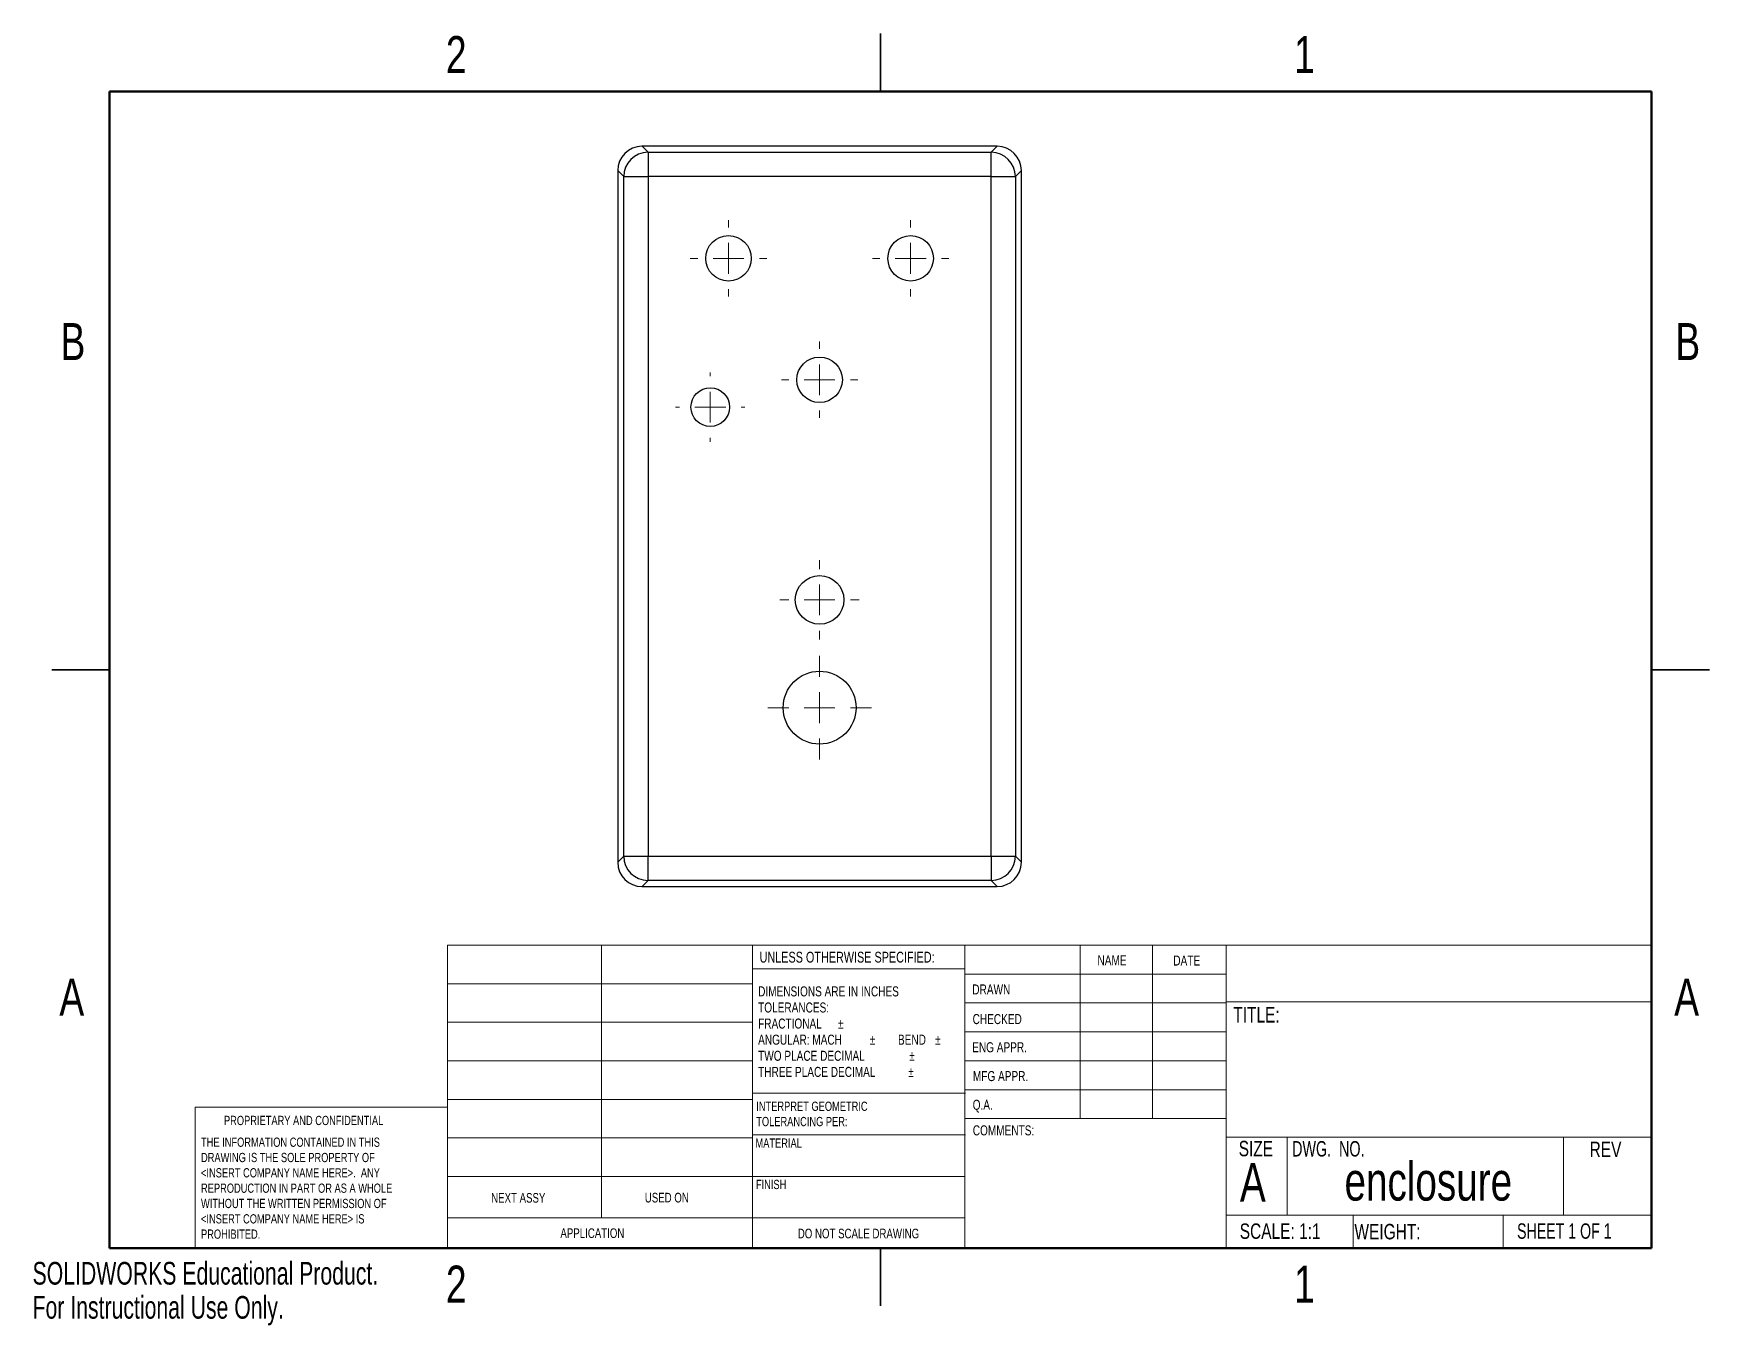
# Model space of a CAD drawing. Header units: millimetres. Extents: x 0 to 276, y 0 to 213.
import ezdxf

# ---------------------------------------------------------------- set-up
doc = ezdxf.new("R2010")
doc.units = ezdxf.units.MM
doc.styles.add('SLDTEXTSTYLE0', font='TXT', dxfattribs={"width": 0.75})
doc.styles.add('SLDTEXTSTYLE1', font='TXT', dxfattribs={"width": 0.6875})
doc.styles.add('SLDTEXTSTYLE2', font='TXT', dxfattribs={"width": 0.694444})
doc.styles.add('SLDTEXTSTYLE3', font='TXT', dxfattribs={"width": 0.7})

# ---------------------------------------------------------------- blocks, each defined once
blk = doc.blocks.new('SW_NOTE_0')
at = {"color": 0, "linetype": 'Continuous', "lineweight": 0, "char_height": 1.524, "attachment_point": 1, "style": 'SLDTEXTSTYLE0'}
for s, insert in [('INTERPRET GEOMETRIC', (0, 1.96)), ('TOLERANCING PER:', (0, -0.56))]:
    blk.add_mtext(s, dxfattribs=dict(at, insert=insert))
blk = doc.blocks.new('SW_NOTE_1')
at = {"color": 0, "linetype": 'Continuous', "lineweight": 0, "char_height": 1.651, "attachment_point": 1, "style": 'SLDTEXTSTYLE0'}
for s, insert in [('DIMENSIONS ARE IN INCHES', (0, 2.13)), ('TOLERANCES:', (0, -0.52)), ('FRACTIONAL', (0, -3.17)), ('%%p', (13.15, -3.17)), ('ANGULAR: MACH', (0, -5.82)), ('%%p', (18.37, -5.82)), ('BEND', (23.04, -5.82)), ('%%p', (29.16, -5.82)), ('TWO PLACE DECIMAL', (0, -8.48)), ('%%p', (24.88, -8.48)), ('THREE PLACE DECIMAL', (0, -11.13)), ('%%p', (24.73, -11.13))]:
    blk.add_mtext(s, dxfattribs=dict(at, insert=insert))
blk = doc.blocks.new('SW_NOTE_2')
at = {"color": 0, "linetype": 'Continuous', "lineweight": 0, "char_height": 1.524, "attachment_point": 1, "style": 'SLDTEXTSTYLE0'}
for s, insert in [('THE INFORMATION CONTAINED IN THIS', (0, 1.96)), ('DRAWING IS THE SOLE PROPERTY OF', (0, -0.56)), ('<INSERT COMPANY NAME HERE>.  ANY', (0, -3.08)), ('WITHOUT THE WRITTEN PERMISSION OF', (0, -8.13)), ('REPRODUCTION IN PART OR AS A WHOLE', (0, -5.61)), ('<INSERT COMPANY NAME HERE> IS', (0, -10.66)), ('PROHIBITED.', (0, -13.18))]:
    blk.add_mtext(s, dxfattribs=dict(at, insert=insert))
blk = doc.blocks.new('SW_CENTERMARKSYMBOL_0')
at = {"color": 0, "linetype": 'Continuous', "lineweight": 0}
for p, q in [((0, 5.08), (0, 6.29)), ((-5.08, 0), (-6.29, 0)), ((0, 0), (-2.54, 0)), ((0, 0), (0, 2.54)), ((0, 0), (0, -2.54)), ((0, 0), (2.54, 0)), ((5.08, 0), (6.29, 0)), ((0, -5.08), (0, -6.29))]:
    blk.add_line(p, q, dxfattribs=at)
blk = doc.blocks.new('SW_CENTERMARKSYMBOL_1')
at = {"color": 0, "linetype": 'Continuous', "lineweight": 0}
for p, q in [((0, 5.08), (0, 6.29)), ((-5.08, 0), (-6.29, 0)), ((0, 0), (-2.54, 0)), ((0, 0), (0, 2.54)), ((0, 0), (0, -2.54)), ((0, 0), (2.54, 0)), ((5.08, 0), (6.29, 0)), ((0, -5.08), (0, -6.29))]:
    blk.add_line(p, q, dxfattribs=at)
blk = doc.blocks.new('SW_CENTERMARKSYMBOL_2')
at = {"color": 0, "linetype": 'Continuous', "lineweight": 0}
for p, q in [((0, 5.08), (0, 6.29)), ((-5.08, 0), (-6.29, 0)), ((0, 0), (-2.54, 0)), ((0, 0), (0, 2.54)), ((0, 0), (0, -2.54)), ((0, 0), (2.54, 0)), ((5.08, 0), (6.29, 0)), ((0, -5.08), (0, -6.29))]:
    blk.add_line(p, q, dxfattribs=at)
blk = doc.blocks.new('SW_CENTERMARKSYMBOL_3')
at = {"color": 0, "linetype": 'Continuous', "lineweight": 0}
for p, q in [((0, 5.08), (0, 5.715)), ((-5.08, 0), (-5.715, 0)), ((0, 0), (-2.54, 0)), ((0, 0), (0, 2.54)), ((0, 0), (0, -2.54)), ((0, 0), (2.54, 0)), ((5.08, 0), (5.715, 0)), ((0, -5.08), (0, -5.715))]:
    blk.add_line(p, q, dxfattribs=at)
blk = doc.blocks.new('SW_CENTERMARKSYMBOL_4')
at = {"color": 0, "linetype": 'Continuous', "lineweight": 0}
for p, q in [((0, 5.08), (0, 8.54)), ((-5.08, 0), (-8.54, 0)), ((0, 0), (-2.54, 0)), ((0, 0), (0, 2.54)), ((0, 0), (0, -2.54)), ((0, 0), (2.54, 0)), ((5.08, 0), (8.54, 0)), ((0, -5.08), (0, -8.54))]:
    blk.add_line(p, q, dxfattribs=at)
blk = doc.blocks.new('SW_CENTERMARKSYMBOL_5')
at = {"color": 0, "linetype": 'Continuous', "lineweight": 0}
for p, q in [((0, 5.08), (0, 6.54)), ((-5.08, 0), (-6.54, 0)), ((0, 0), (-2.54, 0)), ((0, 0), (0, 2.54)), ((0, 0), (0, -2.54)), ((0, 0), (2.54, 0)), ((5.08, 0), (6.54, 0)), ((0, -5.08), (0, -6.54))]:
    blk.add_line(p, q, dxfattribs=at)
blk = doc.blocks.new('SW_CENTERMARKSYMBOL_6')
at = {"color": 0, "linetype": 'Continuous', "lineweight": 0}
for p, q in [((0, 5.08), (0, 6.29)), ((-5.08, 0), (-6.29, 0)), ((0, 0), (-2.54, 0)), ((0, 0), (0, 2.54)), ((0, 0), (0, -2.54)), ((0, 0), (2.54, 0)), ((5.08, 0), (6.29, 0)), ((0, -5.08), (0, -6.29))]:
    blk.add_line(p, q, dxfattribs=at)
blk = doc.blocks.new('SW_CENTERMARKSYMBOL_7')
at = {"color": 0, "linetype": 'Continuous', "lineweight": 0}
for p, q in [((0, 5.08), (0, 6.29)), ((-5.08, 0), (-6.29, 0)), ((0, 0), (-2.54, 0)), ((0, 0), (0, 2.54)), ((0, 0), (0, -2.54)), ((0, 0), (2.54, 0)), ((5.08, 0), (6.29, 0)), ((0, -5.08), (0, -6.29))]:
    blk.add_line(p, q, dxfattribs=at)
blk = doc.blocks.new('SW_CENTERMARKSYMBOL_8')
at = {"color": 0, "linetype": 'Continuous', "lineweight": 0}
for p, q in [((0, 5.08), (0, 6.29)), ((-5.08, 0), (-6.29, 0)), ((0, 0), (-2.54, 0)), ((0, 0), (0, 2.54)), ((0, 0), (0, -2.54)), ((0, 0), (2.54, 0)), ((5.08, 0), (6.29, 0)), ((0, -5.08), (0, -6.29))]:
    blk.add_line(p, q, dxfattribs=at)
blk = doc.blocks.new('SW_CENTERMARKSYMBOL_9')
at = {"color": 0, "linetype": 'Continuous', "lineweight": 0}
for p, q in [((0, 5.08), (0, 5.715)), ((-5.08, 0), (-5.715, 0)), ((0, 0), (-2.54, 0)), ((0, 0), (0, 2.54)), ((0, 0), (0, -2.54)), ((0, 0), (2.54, 0)), ((5.08, 0), (5.715, 0)), ((0, -5.08), (0, -5.715))]:
    blk.add_line(p, q, dxfattribs=at)
blk = doc.blocks.new('SW_CENTERMARKSYMBOL_10')
at = {"color": 0, "linetype": 'Continuous', "lineweight": 0}
for p, q in [((0, 5.08), (0, 8.54)), ((-5.08, 0), (-8.54, 0)), ((0, 0), (-2.54, 0)), ((0, 0), (0, 2.54)), ((0, 0), (0, -2.54)), ((0, 0), (2.54, 0)), ((5.08, 0), (8.54, 0)), ((0, -5.08), (0, -8.54))]:
    blk.add_line(p, q, dxfattribs=at)
blk = doc.blocks.new('SW_CENTERMARKSYMBOL_11')
at = {"color": 0, "linetype": 'Continuous', "lineweight": 0}
for p, q in [((0, 5.08), (0, 6.54)), ((-5.08, 0), (-6.54, 0)), ((0, 0), (-2.54, 0)), ((0, 0), (0, 2.54)), ((0, 0), (0, -2.54)), ((0, 0), (2.54, 0)), ((5.08, 0), (6.54, 0)), ((0, -5.08), (0, -6.54))]:
    blk.add_line(p, q, dxfattribs=at)

msp = doc.modelspace()

# ---------------------------------------------------------------- linework, layer by layer
at = {"color": 7, "linetype": 'Continuous', "lineweight": 25}
for p, q in [((139.7, 212.73), (139.7, 203.2)), ((139.7, 203.2), (139.7, 212.72)), ((100.39, 194.15), (101.38, 193.16)), ((158.89, 194.15), (100.39, 194.15)), ((157.9, 193.16), (158.89, 194.15)), ((101.38, 193.16), (101.38, 189.16)), ((101.38, 193.16), (157.9, 193.16)), ((157.9, 189.16), (157.9, 193.16)), ((97.38, 189.16), (96.39, 190.15)), ((96.39, 190.15), (96.39, 76.25)), ((97.38, 77.24), (97.38, 189.16)), ((97.38, 189.16), (101.38, 189.16)), ((101.38, 189.16), (101.38, 77.24)), ((157.9, 189.16), (101.38, 189.16)), ((157.9, 189.16), (161.9, 189.16)), ((157.9, 77.24), (157.9, 189.16)), ((162.89, 190.15), (161.9, 189.16)), ((161.9, 189.16), (161.9, 77.24)), ((162.89, 76.25), (162.89, 190.15)), ((12.7, 107.95), (3.17, 107.95)), ((3.17, 107.95), (12.7, 107.95)), ((266.7, 107.95), (276.23, 107.95)), ((276.23, 107.95), (266.7, 107.95)), ((96.39, 76.25), (97.38, 77.24)), ((97.38, 77.24), (101.38, 77.24)), ((101.38, 77.24), (157.9, 77.24)), ((101.38, 73.24), (101.38, 77.24)), ((157.9, 77.24), (161.9, 77.24)), ((157.9, 77.24), (157.9, 73.24)), ((161.9, 77.24), (162.89, 76.25)), ((101.38, 73.24), (100.39, 72.25)), ((100.39, 72.25), (158.89, 72.25)), ((157.9, 73.24), (101.38, 73.24)), ((158.89, 72.25), (157.9, 73.24)), ((139.7, 12.7), (139.7, 3.17)), ((139.7, 3.17), (139.7, 12.7))]:
    msp.add_line(p, q, dxfattribs=at)
at = {"color": 7, "linetype": 'Continuous', "lineweight": 50}
for p, q in [((12.7, 12.7), (12.7, 203.2)), ((12.7, 203.2), (266.7, 203.2)), ((266.7, 203.2), (266.7, 12.7)), ((266.7, 12.7), (12.7, 12.7))]:
    msp.add_line(p, q, dxfattribs=at)
at = {"color": 7, "linetype": 'Continuous', "lineweight": 18}
for p, q in [((68.35, 62.59), (266.7, 62.59)), ((68.35, 12.7), (68.35, 62.59)), ((93.7, 62.59), (93.7, 17.69)), ((118.57, 12.7), (118.57, 62.59)), ((153.55, 62.59), (153.55, 12.7)), ((172.56, 62.59), (172.56, 34.02)), ((184.46, 62.59), (184.46, 34.02)), ((196.63, 62.59), (196.63, 12.7)), ((153.55, 58.67), (118.57, 58.67)), ((68.35, 56.24), (118.57, 56.24)), ((153.55, 57.83), (196.63, 57.83)), ((153.55, 53.07), (196.63, 53.07)), ((196.63, 53.27), (266.7, 53.27)), ((68.35, 49.89), (118.57, 49.89)), ((153.55, 48.31), (196.63, 48.31)), ((68.35, 43.54), (118.57, 43.54)), ((196.63, 43.54), (153.55, 43.54)), ((196.63, 38.78), (153.55, 38.78)), ((26.77, 12.7), (26.77, 35.92)), ((68.35, 35.92), (26.77, 35.92)), ((68.35, 37.19), (118.57, 37.19)), ((118.57, 38.19), (153.66, 38.19)), ((196.63, 34.02), (153.66, 34.02)), ((68.35, 30.84), (118.57, 30.84)), ((118.57, 31.34), (153.66, 31.34)), ((196.63, 30.98), (266.7, 30.98)), ((206.68, 30.98), (206.68, 18.11)), ((252.17, 30.98), (252.17, 18.11)), ((68.35, 24.49), (118.57, 24.49)), ((118.57, 24.48), (153.55, 24.48)), ((68.35, 17.69), (153.55, 17.69)), ((196.63, 18.11), (266.7, 18.11)), ((217.54, 18.11), (217.54, 12.7)), ((242.22, 18.11), (242.22, 12.7))]:
    msp.add_line(p, q, dxfattribs=at)
at = {"color": 7, "linetype": 'Continuous', "lineweight": 25}
for centre, radius in [((114.64, 175.7), 3.75), ((144.64, 175.7), 3.75), ((129.64, 155.7), 3.75), ((111.64, 151.2), 3.18), ((129.64, 119.45), 4), ((129.64, 101.7), 6)]:
    msp.add_circle(centre, radius, dxfattribs=at)
for centre, start, end in [((101.38, 189.16), 90.054, 179.946), ((157.9, 189.16), 0.054, 89.946), ((101.38, 77.24), 180.054, 269.946), ((157.9, 77.24), 270.054, 359.946)]:
    msp.add_arc(centre, 4, start, end, dxfattribs=at)
for centre, major_axis, start_param, end_param in [((100.39, 190.15), (-2.83, 2.83), 5.498195, 7.068176), ((158.89, 190.15), (-2.83, -2.83), 2.356602, 3.926583), ((100.39, 76.25), (-2.83, -2.83), 5.498195, 7.068176), ((158.89, 76.25), (-2.83, 2.83), 2.356602, 3.926583)]:
    msp.add_ellipse(centre, major_axis=major_axis, ratio=0.999185, start_param=start_param, end_param=end_param, dxfattribs=at)

# ---------------------------------------------------------------- block references
at = {"color": 7, "linetype": 'Continuous', "lineweight": 0}
for name, p in [('SW_CENTERMARKSYMBOL_0', (114.64, 175.7)), ('SW_CENTERMARKSYMBOL_6', (114.64, 175.7)), ('SW_CENTERMARKSYMBOL_2', (144.64, 175.7)), ('SW_CENTERMARKSYMBOL_8', (144.64, 175.7)), ('SW_CENTERMARKSYMBOL_1', (129.64, 155.7)), ('SW_CENTERMARKSYMBOL_7', (129.64, 155.7)), ('SW_CENTERMARKSYMBOL_3', (111.64, 151.2)), ('SW_CENTERMARKSYMBOL_9', (111.64, 151.2)), ('SW_CENTERMARKSYMBOL_5', (129.64, 119.45)), ('SW_CENTERMARKSYMBOL_11', (129.64, 119.45)), ('SW_CENTERMARKSYMBOL_4', (129.64, 101.7)), ('SW_CENTERMARKSYMBOL_10', (129.64, 101.7)), ('SW_NOTE_1', (119.52, 53.67)), ('SW_NOTE_0', (119.21, 34.86)), ('SW_NOTE_2', (27.75, 28.94))]:
    msp.add_blockref(name, p, dxfattribs=at)

# ---------------------------------------------------------------- texts
for s, insert, char_height, attachment_point, style in [('2', (69.79, 212.31), 6.1, 2, 'SLDTEXTSTYLE0'), ('1', (209.49, 212.31), 6.1, 2, 'SLDTEXTSTYLE0'), ('B', (6.65, 165.04), 6.1, 2, 'SLDTEXTSTYLE0'), ('B', (272.65, 165.04), 6.1, 2, 'SLDTEXTSTYLE0'), ('UNLESS OTHERWISE SPECIFIED:', (119.76, 61.5), 1.778, 1, 'SLDTEXTSTYLE0'), ('NAME', (175.42, 60.92), 1.651, 1, 'SLDTEXTSTYLE0'), ('DATE', (187.91, 60.88), 1.651, 1, 'SLDTEXTSTYLE0'), ('A', (6.46, 57.09), 6.1, 2, 'SLDTEXTSTYLE0'), ('DRAWN', (154.8, 56.12), 1.651, 1, 'SLDTEXTSTYLE0'), ('A', (272.46, 57.09), 6.1, 2, 'SLDTEXTSTYLE0'), ('CHECKED', (154.85, 51.24), 1.651, 1, 'SLDTEXTSTYLE0'), ('TITLE:', (197.79, 52.39), 2.54, 1, 'SLDTEXTSTYLE0'), ('ENG APPR.', (154.78, 46.6), 1.651, 1, 'SLDTEXTSTYLE0'), ('MFG APPR.', (154.9, 41.85), 1.651, 1, 'SLDTEXTSTYLE0'), ('Q.A.', (154.86, 37.12), 1.651, 1, 'SLDTEXTSTYLE0'), ('PROPRIETARY AND CONFIDENTIAL', (31.53, 34.48), 1.524, 1, 'SLDTEXTSTYLE0'), ('MATERIAL', (119.08, 30.75), 1.524, 1, 'SLDTEXTSTYLE0'), ('COMMENTS:', (154.88, 32.91), 1.651, 1, 'SLDTEXTSTYLE0'), ('SIZE', (198.68, 30.36), 2.54, 1, 'SLDTEXTSTYLE0'), ('DWG.  NO.', (207.48, 30.32), 2.54, 1, 'SLDTEXTSTYLE2'), ('REV', (256.48, 30.22), 2.54, 1, 'SLDTEXTSTYLE0'), ('A', (198.88, 26.72), 6.35, 1, 'SLDTEXTSTYLE0'), ('enclosure', (229.91, 26.87), 6.35, 2, 'SLDTEXTSTYLE0'), ('FINISH', (119.15, 23.94), 1.524, 1, 'SLDTEXTSTYLE0'), ('NEXT ASSY', (75.54, 21.77), 1.587, 1, 'SLDTEXTSTYLE0'), ('USED ON', (100.85, 21.8), 1.587, 1, 'SLDTEXTSTYLE0'), ('SCALE: 1:1', (198.85, 16.76), 2.54, 1, 'SLDTEXTSTYLE0'), ('WEIGHT:', (217.74, 16.68), 2.54, 1, 'SLDTEXTSTYLE0'), ('SHEET 1 OF 1', (244.53, 16.77), 2.54, 1, 'SLDTEXTSTYLE1'), ('APPLICATION', (86.95, 15.95), 1.5875, 1, 'SLDTEXTSTYLE0'), ('DO NOT SCALE DRAWING', (136.05, 15.89), 1.5875, 2, 'SLDTEXTSTYLE0'), ('2', (69.79, 9.81), 6.1, 2, 'SLDTEXTSTYLE0'), ('1', (209.49, 9.81), 6.1, 2, 'SLDTEXTSTYLE0')]:
    msp.add_mtext(s, dxfattribs=dict(at, insert=insert, char_height=char_height, attachment_point=attachment_point, style=style))
at = {"color": 7, "linetype": 'Continuous', "char_height": 3.7351, "attachment_point": 1, "style": 'SLDTEXTSTYLE3'}
for s, insert in [('SOLIDWORKS Educational Product.', (0, 10.42)), ('For Instructional Use Only.', (0, 4.81))]:
    msp.add_mtext(s, dxfattribs=dict(at, insert=insert))

doc.saveas('drawing.dxf')
